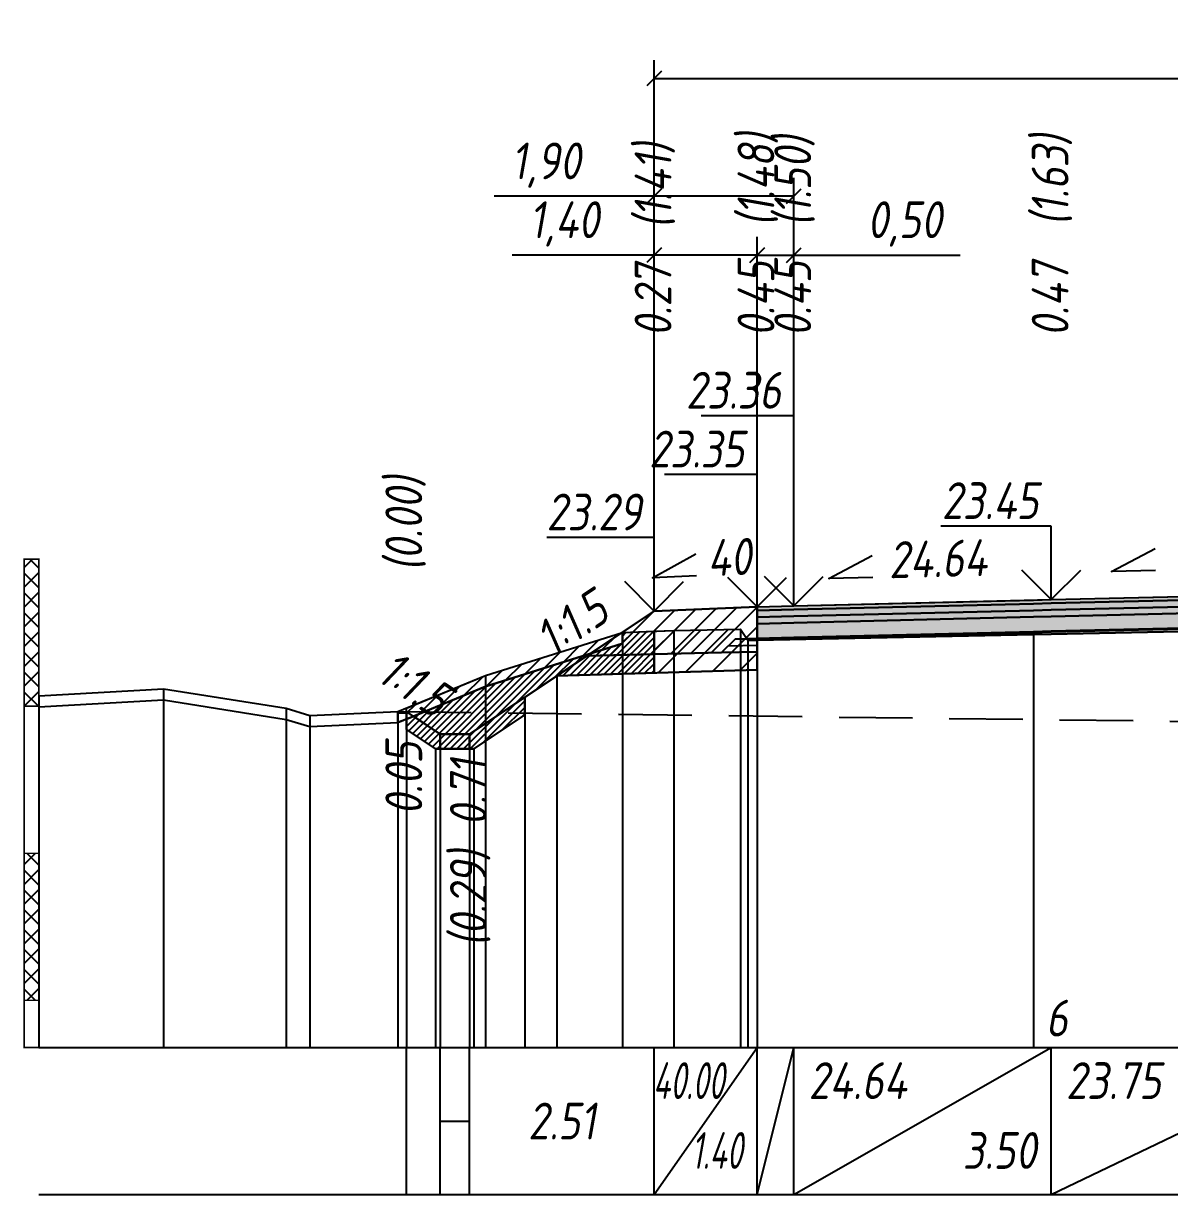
# Model space of a CAD drawing. Extents: x -717 to 1451, y -133302 to 233.
# Drawn here: x 78.9 to 156.9, y -95140 to -95060.4 of the extents above; entities that cross this region are included whole.
import ezdxf
from ezdxf.enums import TextEntityAlignment as Align

# ---------------------------------------------------------------- set-up
doc = ezdxf.new("R2010")
doc.units = 0
doc.linetypes.add('штриховая', pattern=[0.75, 0.5, -0.25])
for name, color, linetype in [('Интерполированный поперечник', 2, 'Continuous'), ('Код_514', 1, 'Continuous'), ('Контур_0', 7, 'Continuous'), ('Контур_2521', 7, 'Continuous'), ('Контур_2564', 7, 'Continuous'), ('Контур_2660', 7, 'Continuous'), ('Контур_2665', 7, 'Continuous'), ('Контур_400', 7, 'Continuous'), ('Контур_508', 7, 'Continuous'), ('Контур_512', 7, 'Continuous'), ('Контур_513', 7, 'Continuous'), ('Контур_818', 7, 'Continuous'), ('Красный поперечник', 1, 'Continuous'), ('Линейка абсолютных высот', 7, 'Continuous'), ('Объём_2501', 7, 'Continuous'), ('Объём_2564', 7, 'Continuous'), ('Объём_2650', 7, 'Continuous'), ('Объём_2660', 7, 'Continuous'), ('Объём_2663', 7, 'Continuous'), ('Объём_2664', 7, 'Continuous'), ('Объём_2665', 7, 'Continuous'), ('Откосы', 7, 'Continuous'), ('Отметки покрытия', 7, 'Continuous'), ('Рабочие отметки', 7, 'Continuous'), ('Рабочие отметки доп.', 7, 'Continuous'), ('Слои выравнивания', 7, 'Continuous'), ('Таблица', 7, 'Continuous'), ('Уклоны проезжей части', 7, 'Continuous'), ('Черный поперечник', 3, 'Continuous')]:
    doc.layers.add(name, color=color, linetype=linetype)
for name, color, linetype, true_color in [('Контур_2540', 2, 'Continuous', 0xffff00), ('Контур_2560', 2, 'Continuous', 0xffff00), ('Контур_2561', 7, 'Continuous', 0xff8040), ('Контур_2562', 3, 'Continuous', 0x00ff00), ('Контур_2563', 7, 'Continuous', 0xff8000), ('Контур_2570', 7, 'Continuous', 0x80ff00), ('Контур_2583', 3, 'Continuous', 0x00ff00), ('Контур_2584', 3, 'Continuous', 0x00ff00), ('Контур_2725', 7, 'Continuous', 0x323232), ('Контур_2736', 4, 'Continuous', 0x00ffff), ('Контур_2737', 4, 'Continuous', 0x00ffff), ('Контур_2738', 4, 'Continuous', 0x00ffff), ('Контур_2739', 4, 'Continuous', 0x00ffff), ('Контур_2741', 4, 'Continuous', 0x00ffff), ('Контур_2742', 4, 'Continuous', 0x00ffff), ('Контур_2743', 4, 'Continuous', 0x00ffff), ('Контур_2744', 7, 'Continuous', 0xa4ffff), ('Контур_2745', 7, 'Continuous', 0xa4ffff), ('Контур_2747', 4, 'Continuous', 0x00ffff), ('Контур_2748', 4, 'Continuous', 0x00ffff), ('Контур_2749', 4, 'Continuous', 0x00ffff), ('Контур_2750', 4, 'Continuous', 0x00ffff), ('Контур_2751', 4, 'Continuous', 0x00ffff), ('Контур_2752', 4, 'Continuous', 0x00ffff), ('Контур_2760', 7, 'Continuous', 0x323232), ('Контур_2761', 7, 'Continuous', 0x323232), ('Контур_2762', 7, 'Continuous', 0x323232), ('Контур_2763', 7, 'Continuous', 0x323232), ('Контур_2764', 7, 'Continuous', 0x323232), ('Контур_2765', 7, 'Continuous', 0x323232), ('Контур_402', 7, 'Continuous', 0xff6464), ('Контур_703', 4, 'Continuous', 0x00ffff), ('Контур_705', 4, 'Continuous', 0x00ffff), ('Контур_707', 4, 'Continuous', 0x00ffff), ('Контур_720', 131, 'Continuous', 0xaaffff), ('Объём_2520', 7, 'Continuous', 0x80ffff), ('Объём_2540', 2, 'Continuous', 0xffff00), ('Объём_2560', 2, 'Continuous', 0xffff00), ('Объём_2561', 7, 'Continuous', 0xff8040), ('Объём_2562', 3, 'Continuous', 0x00ff00), ('Объём_2563', 7, 'Continuous', 0xff8000), ('Объём_2570', 7, 'Continuous', 0x80ff00), ('Объём_2583', 3, 'Continuous', 0x00ff00), ('Объём_2584', 3, 'Continuous', 0x00ff00), ('Объём_2592', 3, 'Continuous', 0x00ff00), ('Объём_2596', 3, 'Continuous', 0x00ff00), ('Объём_2600', 7, 'Continuous', 0x808000), ('Объём_2620', 2, 'Continuous', 0xffff00), ('Объём_2746', 2, 'Continuous', 0xffff00)]:
    doc.layers.add(name, color=color, linetype=linetype, true_color=true_color)
doc.styles.get("Standard").update_dxf_attribs({"font": 'txt', "height": 2.5})
doc.styles.add('М', font='romand.shx', dxfattribs={"width": 0.8, "oblique": 10, "height": 2.5})
doc.dimstyles.new('ISO-25', dxfattribs={"dimtxt": 2.5, "dimasz": 2.5, "dimexe": 1.25, "dimexo": 0.625, "dimtad": 1, "dimtxsty": 'Standard', "dimcen": 2.5, "dimadec": 0, "dimazin": 0, "dimtfac": 1, "dimtmove": 0, "dimatfit": 3, "dimfxl": 1, "dimarcsym": 0})
pattern_1 = [(45.0000013, (0, 0), (-0.67351924, 0.673519211), []), (135.0000003, (0, 0), (-0.673519222, -0.67351923), [])]

# ---------------------------------------------------------------- blocks, each defined once
blk = doc.blocks.new('_Oblique')
at = {"color": 0, "linetype": 'ByBlock', "lineweight": -2}
blk.add_line((-0.5, -0.5), (0.5, 0.5), dxfattribs=at)
blk = doc.blocks.new('*D1884')
at = {"color": 0, "lineweight": -2, "transparency": 16777216}
for p, q in [((121.835, -95099.753), (121.835, -95074.863)), ((128.835, -95099.473), (128.835, -95074.863)), ((121.835, -95076.113), (112.185, -95076.113)), ((128.835, -95076.113), (121.835, -95076.113))]:
    blk.add_line(p, q, dxfattribs=at)
at = {"layer": 'Defpoints', "color": 0, "transparency": 16777216}
for p in [(128.835, -95076.113), (128.835, -95100.098), (121.835, -95100.378)]:
    blk.add_point(p, dxfattribs=at)
at = {"color": 0, "lineweight": -2, "transparency": 16777216, "rotation": 180}
blk.add_blockref('_Oblique', (121.835, -95076.113), dxfattribs=at)
at = {"color": 0, "lineweight": -2, "transparency": 16777216}
blk.add_blockref('_Oblique', (128.835, -95076.113), dxfattribs=at)
at = {"color": 0, "transparency": 16777216, "insert": (115.726, -95073.999), "char_height": 2.5, "width": 8.75, "attachment_point": 5, "style": 'М'}
blk.add_mtext('1,40', dxfattribs=at)
blk = doc.blocks.new('*D1886')
at = {"color": 0, "lineweight": -2, "transparency": 16777216}
for p, q in [((128.835, -95099.473), (128.835, -95074.863)), ((131.335, -95099.412), (131.335, -95074.863)), ((128.835, -95076.113), (131.335, -95076.113)), ((131.335, -95076.113), (142.629, -95076.113))]:
    blk.add_line(p, q, dxfattribs=at)
at = {"layer": 'Defpoints', "color": 0, "transparency": 16777216}
for p in [(131.335, -95076.113), (128.835, -95100.098), (131.335, -95100.037)]:
    blk.add_point(p, dxfattribs=at)
at = {"color": 0, "lineweight": -2, "transparency": 16777216, "rotation": 180}
blk.add_blockref('_Oblique', (128.835, -95076.113), dxfattribs=at)
at = {"color": 0, "lineweight": -2, "transparency": 16777216}
blk.add_blockref('_Oblique', (131.335, -95076.113), dxfattribs=at)
at = {"color": 0, "transparency": 16777216, "insert": (138.868, -95073.999), "char_height": 2.5, "width": 9.16667, "attachment_point": 5, "style": 'М'}
blk.add_mtext('0,50', dxfattribs=at)
blk = doc.blocks.new('*D1889')
at = {"color": 0, "lineweight": -2, "transparency": 16777216}
for p, q in [((121.835, -95099.753), (121.835, -95070.863)), ((131.335, -95099.412), (131.335, -95070.863)), ((121.835, -95072.113), (110.946, -95072.113)), ((131.335, -95072.113), (121.835, -95072.113))]:
    blk.add_line(p, q, dxfattribs=at)
at = {"layer": 'Defpoints', "color": 0, "transparency": 16777216}
for p in [(131.335, -95072.113), (131.335, -95100.037), (121.835, -95100.378)]:
    blk.add_point(p, dxfattribs=at)
at = {"color": 0, "lineweight": -2, "transparency": 16777216, "rotation": 180}
blk.add_blockref('_Oblique', (121.835, -95072.113), dxfattribs=at)
at = {"color": 0, "lineweight": -2, "transparency": 16777216}
blk.add_blockref('_Oblique', (131.335, -95072.113), dxfattribs=at)
at = {"color": 0, "transparency": 16777216, "insert": (114.486, -95069.999), "char_height": 2.5, "width": 8.75, "attachment_point": 5, "style": 'М'}
blk.add_mtext('1,90', dxfattribs=at)
blk = doc.blocks.new('*D1890')
at = {"color": 0, "lineweight": -2, "transparency": 16777216}
for p, q in [((121.835, -95099.753), (121.835, -95062.863)), ((217.335, -95098.337), (217.335, -95062.863)), ((121.835, -95064.113), (217.335, -95064.113))]:
    blk.add_line(p, q, dxfattribs=at)
at = {"layer": 'Defpoints', "color": 0, "transparency": 16777216}
for p in [(217.335, -95064.113), (217.335, -95098.962), (121.835, -95100.378)]:
    blk.add_point(p, dxfattribs=at)
at = {"color": 0, "lineweight": -2, "transparency": 16777216, "rotation": 180}
blk.add_blockref('_Oblique', (121.835, -95064.113), dxfattribs=at)
at = {"color": 0, "lineweight": -2, "transparency": 16777216}
blk.add_blockref('_Oblique', (217.335, -95064.113), dxfattribs=at)
at = {"color": 0, "transparency": 16777216, "insert": (169.585, -95061.999), "char_height": 2.5, "width": 10.41667, "attachment_point": 5, "style": 'М'}
blk.add_mtext('19,10', dxfattribs=at)

msp = doc.modelspace()

# ---------------------------------------------------------------- hatches: boundary and pattern name
at = {"layer": 'Линейка абсолютных высот'}
h = msp.add_hatch(dxfattribs=at)
h.set_pattern_fill('ANSI37', scale=0.3, style=0)
h.set_pattern_definition(pattern_1)
h.paths.add_polyline_path([(80, -95106.79), (80, -95096.79), (79, -95096.79), (79, -95106.79)])
h = msp.add_hatch(dxfattribs=at)
h.set_pattern_fill('ANSI37', scale=0.3, style=0)
h.set_pattern_definition(pattern_1)
h.paths.add_polyline_path([(80, -95126.79), (80, -95116.79), (79, -95116.79), (79, -95126.79)])
at = {"layer": 'Объём_2563'}
h = msp.add_hatch(dxfattribs=at)
h.set_pattern_fill('ANSI31', color=256, scale=0.3)
h.paths.add_polyline_path([(121.835, -95100.316), (128.835, -95100.036), (128.835, -95102.186), (127.335, -95102.223), (126.412, -95103.145), (117.252, -95103.371)])
at = {"layer": 'Объём_2570'}
h = msp.add_hatch(dxfattribs=at)
h.set_pattern_fill('ANSI31', color=256, scale=0.2)
h.paths.add_polyline_path([(119.681, -95102.522), (110.361, -95105.458), (105, -95107.662), (105, -95106.912), (110.361, -95104.708), (119.681, -95101.772)])
at = {"layer": 'Объём_2600'}
h = msp.add_hatch(dxfattribs=at)
h.set_pattern_fill('ANSI31', color=6, scale=0.4)
h.paths.add_polyline_path([(123.18, -95101.633), (127.703, -95101.551), (128.203, -95102.301), (128.835, -95102.289), (128.835, -95104.323), (121.835, -95104.533), (121.835, -95101.687)])
h = msp.add_hatch(dxfattribs=at)
h.set_pattern_fill('HONEY', color=5, scale=0.3)
h.paths.add_polyline_path([(104.404, -95107.907), (104.404, -95107.157), (105, -95107.164), (105, -95107.662)])
at = {"layer": 'Объём_2620'}
h = msp.add_hatch(dxfattribs=at)
h.set_pattern_fill('ANSI31', color=2, scale=0.1)
h.paths.add_polyline_path([(121.835, -95104.533), (115.212, -95104.731), (113.031, -95106.185), (113.031, -95107.387), (109.584, -95109.685), (106.978, -95109.685), (105, -95108.366), (105, -95107.662), (110.361, -95105.458), (119.681, -95102.522), (119.681, -95101.772), (121.835, -95101.687)])
at = {"layer": 'Слои выравнивания'}
for color, points in [(2, [(128.835, -95100.036), (131.335, -95099.974), (147.618, -95099.573), (148.835, -95099.543), (169.585, -95099.05), (169.585, -95099.3), (148.835, -95099.793), (147.618, -95099.823), (131.335, -95100.224), (128.835, -95100.286)]), (3, [(128.835, -95100.286), (131.335, -95100.224), (147.618, -95099.823), (148.835, -95099.793), (169.585, -95099.3), (169.585, -95099.75), (148.835, -95100.243), (147.618, -95100.273), (131.335, -95100.674), (128.835, -95100.736)]), (4, [(128.835, -95100.736), (131.335, -95100.674), (147.618, -95100.273), (148.835, -95100.243), (169.585, -95099.75), (169.585, -95100.2), (148.835, -95100.693), (147.618, -95100.723), (131.335, -95101.124), (128.835, -95101.186)]), (5, [(128.835, -95101.186), (131.335, -95101.124), (147.618, -95100.723), (148.835, -95100.693), (169.585, -95100.2), (169.585, -95101.2), (148.835, -95101.693), (147.618, -95101.723), (131.335, -95102.124), (128.835, -95102.186)]), (7, [(128.835, -95102.186), (131.335, -95102.124), (147.618, -95101.723), (148.835, -95101.693), (169.585, -95101.2), (169.585, -95101.25), (148.835, -95101.743), (147.618, -95101.773), (131.335, -95102.174), (128.835, -95102.236)]), (6, [(128.835, -95102.236), (131.335, -95102.174), (147.618, -95101.773), (148.835, -95101.743), (169.585, -95101.25), (169.585, -95101.467), (148.835, -95101.892), (147.618, -95101.917), (131.335, -95102.239), (128.835, -95102.289)])]:
    msp.add_hatch(color=color, dxfattribs=at).paths.add_polyline_path(points)

# ---------------------------------------------------------------- linework, layer by layer
at = {"layer": 'Интерполированный поперечник', "linetype": 'штриховая', "ltscale": 10, "flags": 128}
msp.add_lwpolyline([(104.404, -95107.157), (240.206, -95108.819)], dxfattribs=at)
at = {"layer": 'Код_514'}
for p, q in [((105, -95140), (105, -95130)), ((107.281, -95140), (107.281, -95130)), ((109.281, -95140), (109.281, -95130)), ((121.835, -95140), (121.835, -95130)), ((121.835, -95140), (128.835, -95130)), ((128.835, -95140), (128.835, -95130)), ((128.835, -95140), (131.335, -95130)), ((131.335, -95140), (131.335, -95130)), ((131.335, -95140), (148.835, -95130)), ((148.835, -95140), (148.835, -95130)), ((148.835, -95140), (169.585, -95130)), ((107.281, -95135), (109.281, -95135))]:
    msp.add_line(p, q, dxfattribs=at)
at = {"layer": 'Контур_0', "flags": 128}
for points in [[(121.835, -95100.316), (121.835, -95100.316), (121.835, -95100.316), (121.835, -95100.316), (121.835, -95100.316), (121.835, -95100.316), (121.835, -95100.316), (121.835, -95100.316), (121.835, -95100.316), (121.835, -95100.316), (121.835, -95100.316), (121.835, -95100.316), (121.835, -95100.316), (121.835, -95100.316), (121.835, -95100.316), (109.281, -95108.685), (107.281, -95108.685), (105, -95107.164), (105, -95107.164), (105, -95107.164), (105, -95107.164), (105, -95107.164), (105, -95107.164), (105, -95107.164), (105, -95107.164), (105, -95107.164), (105, -95107.164), (105, -95107.164), (105, -95107.164), (105, -95107.164)], [(121.835, -95100.316), (121.835, -95100.316), (121.835, -95100.316), (121.835, -95100.316), (121.835, -95100.316), (121.835, -95100.316), (121.835, -95100.316), (121.835, -95100.316), (121.835, -95100.316), (121.835, -95100.316), (121.835, -95100.316), (121.835, -95100.316), (121.835, -95100.316), (121.835, -95100.316), (121.835, -95100.316), (109.281, -95108.685)], [(117.252, -95103.371), (126.412, -95103.145), (127.335, -95102.223), (128.835, -95102.186)], [(127.335, -95102.223), (128.835, -95102.186), (128.835, -95103.086), (126.412, -95103.145), (127.335, -95102.223), (127.335, -95102.223)]]:
    msp.add_lwpolyline(points, dxfattribs=at)
at = {"layer": 'Контур_2521', "color": 250, "flags": 128}
msp.add_lwpolyline([(126.874, -95102.684), (128.835, -95102.636)], dxfattribs=at)
at = {"layer": 'Контур_2540', "flags": 128}
msp.add_lwpolyline([(126.412, -95103.145), (128.835, -95103.086), (128.835, -95104.323), (115.212, -95104.731), (117.252, -95103.371), (126.412, -95103.145), (126.412, -95103.145)], dxfattribs=at)
at = {"layer": 'Контур_2560', "flags": 128}
msp.add_lwpolyline([(121.835, -95100.316), (121.835, -95100.316), (121.835, -95100.316), (128.835, -95100.036)], dxfattribs=at)
at = {"layer": 'Контур_2561', "flags": 128}
msp.add_lwpolyline([(128.835, -95100.036), (128.835, -95100.036), (121.835, -95100.316), (121.835, -95100.316), (128.835, -95100.036)], dxfattribs=at)
at = {"layer": 'Контур_2562', "flags": 128}
msp.add_lwpolyline([(121.835, -95100.316), (121.835, -95100.316), (121.835, -95100.316), (121.835, -95100.316), (121.835, -95100.316)], dxfattribs=at)
at = {"layer": 'Контур_2563', "flags": 128}
msp.add_lwpolyline([(121.835, -95100.316), (128.835, -95100.036), (128.835, -95102.186), (127.335, -95102.223), (126.412, -95103.145), (117.252, -95103.371), (121.835, -95100.316), (121.835, -95100.316)], dxfattribs=at)
at = {"layer": 'Контур_2564', "flags": 128}
msp.add_lwpolyline([(121.835, -95100.316), (128.835, -95100.036)], dxfattribs=at)
at = {"layer": 'Контур_2570', "flags": 128}
msp.add_lwpolyline([(80, -95106.827), (88.482, -95106.364), (96.808, -95107.683), (98.417, -95108.18), (104.404, -95107.907), (104.404, -95107.907), (110.361, -95105.458), (119.681, -95102.522), (119.681, -95101.772), (123.18, -95101.633), (127.703, -95101.551), (128.203, -95102.301), (147.618, -95101.917), (169.585, -95101.467)], dxfattribs=at)
at = {"layer": 'Контур_2583', "flags": 128}
for points in [[(113.031, -95107.387), (113.031, -95106.185), (109.281, -95108.685), (109.281, -95109.685), (109.584, -95109.685), (113.031, -95107.387)], [(105, -95108.366), (106.978, -95109.685), (107.281, -95109.685), (107.281, -95108.685), (105, -95107.164), (105, -95108.366)]]:
    msp.add_lwpolyline(points, dxfattribs=at)
at = {"layer": 'Контур_2584', "flags": 128}
msp.add_lwpolyline([(109.281, -95109.685), (109.281, -95108.685), (107.281, -95108.685), (107.281, -95109.685), (109.281, -95109.685)], dxfattribs=at)
at = {"layer": 'Контур_2660', "flags": 128}
msp.add_lwpolyline([(115.212, -95104.731), (128.835, -95104.323)], dxfattribs=at)
at = {"layer": 'Контур_2665', "flags": 128}
msp.add_lwpolyline([(121.835, -95100.316), (121.835, -95100.316)], dxfattribs=at)
at = {"layer": 'Контур_2725', "flags": 128}
msp.add_lwpolyline([(128.835, -95102.289), (131.335, -95102.239), (147.618, -95101.917), (148.835, -95101.892), (169.585, -95101.467), (170.124, -95101.456), (190.335, -95101.446), (192.099, -95101.445), (207.835, -95101.208), (210.263, -95101.172), (210.335, -95101.171)], dxfattribs=at)
at = {"layer": 'Контур_2736', "flags": 128}
msp.add_lwpolyline([(121.835, -95100.316), (121.835, -95100.316)], dxfattribs=at)
at = {"layer": 'Контур_2737', "flags": 128}
msp.add_lwpolyline([(121.835, -95100.316), (121.835, -95100.316)], dxfattribs=at)
at = {"layer": 'Контур_2738', "flags": 128}
msp.add_lwpolyline([(121.835, -95100.316), (121.835, -95100.316)], dxfattribs=at)
at = {"layer": 'Контур_2739', "flags": 128}
msp.add_lwpolyline([(121.835, -95100.316), (121.835, -95100.316)], dxfattribs=at)
at = {"layer": 'Контур_2741', "flags": 128}
msp.add_lwpolyline([(105, -95107.164), (105, -95107.164)], dxfattribs=at)
at = {"layer": 'Контур_2742', "flags": 128}
msp.add_lwpolyline([(105, -95107.164), (105, -95107.164)], dxfattribs=at)
at = {"layer": 'Контур_2743', "flags": 128}
msp.add_lwpolyline([(105, -95107.164), (105, -95107.164)], dxfattribs=at)
at = {"layer": 'Контур_2744', "flags": 128}
msp.add_lwpolyline([(105, -95107.164), (105, -95107.164)], dxfattribs=at)
msp.add_lwpolyline([(105, -95107.164), (105, -95107.164)], dxfattribs=at)
msp.add_lwpolyline([(105, -95107.164), (105, -95107.164)], dxfattribs=at)
msp.add_lwpolyline([(105, -95107.164), (105, -95107.164)], dxfattribs=at)
msp.add_lwpolyline([(105, -95107.164), (105, -95107.164)], dxfattribs=at)
msp.add_lwpolyline([(105, -95107.164), (105, -95107.164)], dxfattribs=at)
at = {"layer": 'Контур_2745', "flags": 128}
msp.add_lwpolyline([(121.835, -95100.316), (121.835, -95100.316)], dxfattribs=at)
msp.add_lwpolyline([(121.835, -95100.316), (121.835, -95100.316)], dxfattribs=at)
msp.add_lwpolyline([(121.835, -95100.316), (121.835, -95100.316)], dxfattribs=at)
msp.add_lwpolyline([(121.835, -95100.316), (121.835, -95100.316)], dxfattribs=at)
msp.add_lwpolyline([(121.835, -95100.316), (121.835, -95100.316)], dxfattribs=at)
msp.add_lwpolyline([(121.835, -95100.316), (121.835, -95100.316)], dxfattribs=at)
at = {"layer": 'Контур_2747', "flags": 128}
msp.add_lwpolyline([(121.835, -95100.316), (121.835, -95100.316)], dxfattribs=at)
at = {"layer": 'Контур_2748', "flags": 128}
msp.add_lwpolyline([(121.835, -95100.316), (121.835, -95100.316)], dxfattribs=at)
at = {"layer": 'Контур_2749', "flags": 128}
msp.add_lwpolyline([(121.835, -95100.316), (121.835, -95100.316)], dxfattribs=at)
at = {"layer": 'Контур_2750', "flags": 128}
msp.add_lwpolyline([(105, -95107.164), (105, -95107.164)], dxfattribs=at)
at = {"layer": 'Контур_2751', "flags": 128}
msp.add_lwpolyline([(105, -95107.164), (105, -95107.164)], dxfattribs=at)
at = {"layer": 'Контур_2752', "flags": 128}
msp.add_lwpolyline([(105, -95107.164), (105, -95107.164)], dxfattribs=at)
at = {"layer": 'Контур_2760', "flags": 128}
msp.add_lwpolyline([(128.835, -95100.036), (131.335, -95099.974), (147.618, -95099.573), (148.835, -95099.543), (169.585, -95099.05), (170.124, -95099.048), (190.335, -95098.986), (192.099, -95098.98), (207.835, -95098.93), (210.263, -95098.922), (210.335, -95098.922)], dxfattribs=at)
at = {"layer": 'Контур_2761', "flags": 128}
msp.add_lwpolyline([(128.835, -95100.286), (131.335, -95100.224), (147.618, -95099.823), (148.835, -95099.793), (169.585, -95099.3), (170.124, -95099.298), (190.335, -95099.236), (192.099, -95099.23), (207.835, -95099.18), (210.263, -95099.172), (210.335, -95099.172)], dxfattribs=at)
at = {"layer": 'Контур_2762', "flags": 128}
msp.add_lwpolyline([(128.835, -95100.736), (131.335, -95100.674), (147.618, -95100.273), (148.835, -95100.243), (169.585, -95099.75), (170.124, -95099.748), (190.335, -95099.686), (192.099, -95099.68), (207.835, -95099.63), (210.263, -95099.622), (210.335, -95099.622)], dxfattribs=at)
at = {"layer": 'Контур_2763', "flags": 128}
msp.add_lwpolyline([(128.835, -95101.186), (131.335, -95101.124), (147.618, -95100.723), (148.835, -95100.693), (169.585, -95100.2), (170.124, -95100.198), (190.335, -95100.136), (192.099, -95100.13), (207.835, -95100.08), (210.263, -95100.072), (210.335, -95100.072)], dxfattribs=at)
at = {"layer": 'Контур_2764', "flags": 128}
msp.add_lwpolyline([(128.835, -95102.186), (131.335, -95102.124), (147.618, -95101.723), (148.835, -95101.693), (169.585, -95101.2), (170.124, -95101.198), (190.335, -95101.136), (192.099, -95101.13), (207.835, -95101.08), (210.263, -95101.072), (210.335, -95101.072)], dxfattribs=at)
at = {"layer": 'Контур_2765', "flags": 128}
msp.add_lwpolyline([(128.835, -95102.236), (131.335, -95102.174), (147.618, -95101.773), (148.835, -95101.743), (169.585, -95101.25), (170.124, -95101.248), (190.335, -95101.186), (192.099, -95101.18), (207.835, -95101.13), (210.263, -95101.122), (210.335, -95101.122)], dxfattribs=at)
at = {"layer": 'Контур_400', "flags": 128}
msp.add_lwpolyline([(128.835, -95100.036), (131.335, -95099.974), (131.335, -95099.974), (131.335, -95099.974), (131.335, -95099.974), (131.335, -95099.974), (131.335, -95099.974), (148.835, -95099.543), (169.585, -95099.05)], dxfattribs=at)
at = {"layer": 'Контур_402', "flags": 128}
msp.add_lwpolyline([(115.212, -95104.731), (128.835, -95104.323), (128.835, -95102.289), (147.618, -95101.917), (169.585, -95101.467), (170.124, -95101.456), (192.099, -95101.445), (210.335, -95101.171), (210.335, -95104.323), (226.183, -95104.798)], dxfattribs=at)
at = {"layer": 'Контур_508', "flags": 128}
msp.add_lwpolyline([(105, -95108.366), (106.978, -95109.685), (107.281, -95109.685), (109.281, -95109.685), (109.584, -95109.685), (113.031, -95107.387), (113.031, -95106.185), (115.212, -95104.731), (128.835, -95104.323), (128.835, -95102.289), (147.618, -95101.917), (169.585, -95101.467), (170.124, -95101.456), (192.099, -95101.445), (210.335, -95101.171), (210.335, -95104.323), (226.183, -95104.798), (230.236, -95107.5), (230.236, -95108.702), (233.684, -95111), (233.986, -95111), (235.986, -95111), (236.289, -95111), (237.802, -95109.991)], dxfattribs=at)
at = {"layer": 'Контур_512', "flags": 128}
msp.add_lwpolyline([(105, -95108.366), (106.978, -95109.685), (107.281, -95109.685), (109.281, -95109.685), (109.584, -95109.685), (113.031, -95107.387), (113.031, -95106.185), (115.212, -95104.731), (128.835, -95104.323)], dxfattribs=at)
at = {"layer": 'Контур_513', "flags": 128}
msp.add_lwpolyline([(105, -95108.366), (106.978, -95109.685), (107.281, -95109.685), (109.281, -95109.685), (109.584, -95109.685), (113.031, -95107.387), (113.031, -95106.185), (115.212, -95104.731), (128.835, -95104.323), (128.835, -95102.289), (147.618, -95101.917), (169.585, -95101.467), (170.124, -95101.456), (192.099, -95101.445), (210.335, -95101.171), (210.335, -95104.323), (226.183, -95104.798), (230.236, -95107.5), (230.236, -95108.702), (233.684, -95111), (233.986, -95111), (235.986, -95111), (236.289, -95111), (237.802, -95109.991)], dxfattribs=at)
at = {"layer": 'Контур_703', "flags": 128}
for points in [[(121.835, -95100.316), (109.281, -95108.685)], [(121.835, -95100.316), (121.835, -95100.316)]]:
    msp.add_lwpolyline(points, dxfattribs=at)
at = {"layer": 'Контур_705', "flags": 128}
msp.add_lwpolyline([(121.835, -95100.316), (121.835, -95100.316)], dxfattribs=at)
at = {"layer": 'Контур_707', "flags": 128}
msp.add_lwpolyline([(107.281, -95108.685), (105, -95107.164)], dxfattribs=at)
at = {"layer": 'Контур_720', "flags": 128}
msp.add_lwpolyline([(109.281, -95108.685), (107.281, -95108.685)], dxfattribs=at)
at = {"layer": 'Контур_818', "flags": 128}
msp.add_lwpolyline([(105, -95107.662), (110.361, -95105.458), (119.681, -95102.522), (119.681, -95101.772), (123.18, -95101.633), (127.703, -95101.551), (128.203, -95102.301), (147.618, -95101.917), (169.585, -95101.467), (170.124, -95101.456), (192.099, -95101.445), (213.83, -95101.118), (214.33, -95100.368), (218.211, -95100.669), (220.975, -95101.165), (220.975, -95101.915), (226.594, -95103.435), (235.813, -95105.901), (235.975, -95105.961), (236.517, -95106.74), (237.802, -95107.702)], dxfattribs=at)
at = {"layer": 'Красный поперечник'}
for p, q in [((148.835, -95099.543), (169.585, -95099.05)), ((121.835, -95100.316), (128.835, -95100.036)), ((128.835, -95100.036), (131.335, -95099.974)), ((131.335, -95099.974), (148.835, -95099.543)), ((109.281, -95108.685), (121.835, -95100.316)), ((115.212, -95104.731), (115.212, -95130)), ((128.835, -95104.323), (128.835, -95130)), ((113.031, -95106.185), (113.031, -95130)), ((105, -95107.164), (107.281, -95108.685)), ((113.031, -95107.387), (113.031, -95130)), ((105, -95108.366), (105, -95130)), ((107.281, -95108.685), (109.281, -95108.685)), ((106.978, -95109.685), (106.978, -95130)), ((107.281, -95109.685), (107.281, -95130)), ((109.281, -95109.685), (109.281, -95130)), ((109.584, -95109.685), (109.584, -95130))]:
    msp.add_line(p, q, dxfattribs=at)
at = {"layer": 'Линейка абсолютных высот', "color": 7, "const_width": 0.1, "flags": 128}
for points in [[(80, -95106.79), (80, -95096.79), (79, -95096.79), (79, -95106.79), (80, -95106.79)], [(80, -95116.79), (80, -95106.79), (79, -95106.79), (79, -95116.79), (80, -95116.79)], [(80, -95126.79), (80, -95116.79), (79, -95116.79), (79, -95126.79), (80, -95126.79)], [(80, -95130), (80, -95126.79), (79, -95126.79), (79, -95130), (80, -95130)]]:
    msp.add_lwpolyline(points, dxfattribs=at)
at = {"layer": 'Объём_2501', "flags": 128}
msp.add_lwpolyline([(128.835, -95100.036), (131.335, -95099.974), (131.335, -95099.974), (131.335, -95099.974), (131.335, -95099.974), (131.335, -95099.974), (131.335, -95099.974), (148.835, -95099.543), (169.585, -95099.05)], dxfattribs=at)
at = {"layer": 'Объём_2520', "color": 250, "flags": 128}
msp.add_lwpolyline([(127.335, -95102.223), (128.835, -95102.186), (128.835, -95103.086), (126.412, -95103.145), (127.335, -95102.223), (127.335, -95102.223)], dxfattribs=at)
at = {"layer": 'Объём_2540', "flags": 128}
msp.add_lwpolyline([(126.412, -95103.145), (128.835, -95103.086), (128.835, -95104.323), (115.212, -95104.731), (117.252, -95103.371), (126.412, -95103.145), (126.412, -95103.145)], dxfattribs=at)
at = {"layer": 'Объём_2560', "flags": 128}
msp.add_lwpolyline([(121.835, -95100.316), (121.835, -95100.316), (121.835, -95100.316), (128.835, -95100.036)], dxfattribs=at)
at = {"layer": 'Объём_2561', "flags": 128}
msp.add_lwpolyline([(128.835, -95100.036), (128.835, -95100.036), (121.835, -95100.316), (121.835, -95100.316), (128.835, -95100.036)], dxfattribs=at)
at = {"layer": 'Объём_2562', "flags": 128}
msp.add_lwpolyline([(121.835, -95100.316), (121.835, -95100.316), (121.835, -95100.316), (121.835, -95100.316), (121.835, -95100.316)], dxfattribs=at)
at = {"layer": 'Объём_2563', "color": 250, "flags": 128}
msp.add_lwpolyline([(121.835, -95100.316), (128.835, -95100.036), (128.835, -95102.186), (127.335, -95102.223), (126.412, -95103.145), (117.252, -95103.371), (121.835, -95100.316), (121.835, -95100.316)], dxfattribs=at)
at = {"layer": 'Объём_2564', "flags": 128}
msp.add_lwpolyline([(121.835, -95100.316), (128.835, -95100.036)], dxfattribs=at)
at = {"layer": 'Объём_2570', "flags": 128}
msp.add_lwpolyline([(119.681, -95102.522), (110.361, -95105.458), (105, -95107.662), (105, -95106.912), (110.361, -95104.708), (119.681, -95101.772), (119.681, -95102.522), (119.681, -95102.522)], dxfattribs=at)
at = {"layer": 'Объём_2583', "flags": 128}
for points in [[(113.031, -95107.387), (113.031, -95106.185), (109.281, -95108.685), (109.281, -95109.685), (109.584, -95109.685), (113.031, -95107.387)], [(105, -95108.366), (106.978, -95109.685), (107.281, -95109.685), (107.281, -95108.685), (105, -95107.164), (105, -95108.366)]]:
    msp.add_lwpolyline(points, dxfattribs=at)
at = {"layer": 'Объём_2584', "flags": 128}
msp.add_lwpolyline([(109.281, -95109.685), (109.281, -95108.685), (107.281, -95108.685), (107.281, -95109.685), (109.281, -95109.685)], dxfattribs=at)
at = {"layer": 'Объём_2592', "flags": 128}
for points in [[(113.031, -95106.185), (109.281, -95108.685)], [(107.281, -95108.685), (105, -95107.164)]]:
    msp.add_lwpolyline(points, dxfattribs=at)
at = {"layer": 'Объём_2596', "flags": 128}
msp.add_lwpolyline([(109.281, -95108.685), (107.281, -95108.685)], dxfattribs=at)
at = {"layer": 'Объём_2600', "color": 5, "flags": 128}
msp.add_lwpolyline([(104.404, -95107.907), (104.404, -95107.157), (105, -95107.164), (105, -95107.662), (104.404, -95107.907), (104.404, -95107.907)], dxfattribs=at)
at = {"layer": 'Объём_2620', "flags": 128}
msp.add_lwpolyline([(121.835, -95104.533), (115.212, -95104.731), (113.031, -95106.185), (113.031, -95107.387), (109.584, -95109.685), (106.978, -95109.685), (105, -95108.366), (105, -95107.662), (110.361, -95105.458), (119.681, -95102.522), (119.681, -95101.772), (121.835, -95101.687), (121.835, -95104.533), (121.835, -95104.533)], dxfattribs=at)
at = {"layer": 'Объём_2650', "color": 6, "flags": 128}
msp.add_lwpolyline([(123.18, -95101.633), (127.703, -95101.551), (128.203, -95102.301), (128.835, -95102.289), (128.835, -95104.323), (121.835, -95104.533), (121.835, -95101.687), (123.18, -95101.633), (123.18, -95101.633)], dxfattribs=at)
at = {"layer": 'Объём_2660', "flags": 128}
msp.add_lwpolyline([(115.212, -95104.731), (128.835, -95104.323)], dxfattribs=at)
at = {"layer": 'Объём_2663', "flags": 128}
for points in [[(121.835, -95100.316), (109.281, -95108.685)], [(107.281, -95108.685), (105, -95107.164)]]:
    msp.add_lwpolyline(points, dxfattribs=at)
at = {"layer": 'Объём_2664', "flags": 128}
msp.add_lwpolyline([(109.281, -95108.685), (107.281, -95108.685)], dxfattribs=at)
at = {"layer": 'Объём_2665', "flags": 128}
msp.add_lwpolyline([(121.835, -95100.316), (121.835, -95100.316)], dxfattribs=at)
at = {"layer": 'Объём_2746', "flags": 128}
for points in [[(128.203, -95104.342), (115.212, -95104.731), (117.49, -95103.213), (119.681, -95102.522), (119.681, -95101.772), (123.18, -95101.633), (127.703, -95101.551), (128.203, -95102.301), (128.203, -95104.342), (128.203, -95104.342)], [(113.031, -95107.387), (109.584, -95109.685), (106.978, -95109.685), (105, -95108.366), (105, -95107.662), (105.462, -95107.472), (107.281, -95108.685), (109.281, -95108.685), (113.031, -95106.185), (113.031, -95107.387), (113.031, -95107.387)]]:
    msp.add_lwpolyline(points, dxfattribs=at)
at = {"layer": 'Откосы', "color": 1, "flags": 128}
for points in [[(155.931, -95097.564), (152.932, -95097.635), (155.895, -95096.064)], [(124.724, -95097.933), (121.726, -95098.053), (124.664, -95096.434)], [(136.705, -95098.031), (133.706, -95098.105), (136.668, -95096.532)]]:
    msp.add_lwpolyline(points, dxfattribs=at)
at = {"layer": 'Отметки покрытия', "color": 1}
for p, q in [((131.335, -95087.036), (125.035, -95087.036)), ((131.335, -95099.974), (131.335, -95087.036)), ((128.835, -95091.036), (122.535, -95091.036)), ((128.835, -95100.036), (128.835, -95091.036)), ((148.835, -95094.543), (141.335, -95094.543)), ((148.835, -95099.543), (148.835, -95094.543)), ((121.835, -95095.316), (114.535, -95095.316)), ((121.835, -95100.316), (121.835, -95095.316)), ((148.835, -95099.543), (146.835, -95097.543)), ((148.835, -95099.543), (150.835, -95097.543)), ((121.835, -95100.316), (119.835, -95098.316)), ((121.835, -95100.316), (123.835, -95098.316)), ((128.835, -95100.036), (126.835, -95098.036)), ((128.835, -95100.036), (130.835, -95098.036)), ((131.335, -95099.974), (129.335, -95097.974)), ((131.335, -95099.974), (133.335, -95097.974))]:
    msp.add_line(p, q, dxfattribs=at)
at = {"layer": 'Слои выравнивания'}
msp.add_line((128.835, -95100.036), (128.835, -95130), dxfattribs=at)
at = {"layer": 'Слои выравнивания', "color": 2, "flags": 128}
msp.add_lwpolyline([(128.835, -95100.036), (131.335, -95099.974), (147.618, -95099.573), (148.835, -95099.543), (169.585, -95099.05), (169.585, -95099.3), (148.835, -95099.793), (147.618, -95099.823), (131.335, -95100.224), (128.835, -95100.286)], close=True, dxfattribs=at)
at = {"layer": 'Слои выравнивания', "color": 3, "flags": 128}
msp.add_lwpolyline([(128.835, -95100.286), (131.335, -95100.224), (147.618, -95099.823), (148.835, -95099.793), (169.585, -95099.3), (169.585, -95099.75), (148.835, -95100.243), (147.618, -95100.273), (131.335, -95100.674), (128.835, -95100.736)], close=True, dxfattribs=at)
at = {"layer": 'Слои выравнивания', "color": 4, "flags": 128}
msp.add_lwpolyline([(128.835, -95100.736), (131.335, -95100.674), (147.618, -95100.273), (148.835, -95100.243), (169.585, -95099.75), (169.585, -95100.2), (148.835, -95100.693), (147.618, -95100.723), (131.335, -95101.124), (128.835, -95101.186)], close=True, dxfattribs=at)
at = {"layer": 'Слои выравнивания', "color": 5, "flags": 128}
msp.add_lwpolyline([(128.835, -95101.186), (131.335, -95101.124), (147.618, -95100.723), (148.835, -95100.693), (169.585, -95100.2), (169.585, -95101.2), (148.835, -95101.693), (147.618, -95101.723), (131.335, -95102.124), (128.835, -95102.186)], close=True, dxfattribs=at)
at = {"layer": 'Слои выравнивания', "color": 7, "flags": 128}
msp.add_lwpolyline([(128.835, -95102.186), (131.335, -95102.124), (147.618, -95101.723), (148.835, -95101.693), (169.585, -95101.2), (169.585, -95101.25), (148.835, -95101.743), (147.618, -95101.773), (131.335, -95102.174), (128.835, -95102.236)], close=True, dxfattribs=at)
at = {"layer": 'Слои выравнивания', "color": 6, "flags": 128}
msp.add_lwpolyline([(128.835, -95102.236), (131.335, -95102.174), (147.618, -95101.773), (148.835, -95101.743), (169.585, -95101.25), (169.585, -95101.467), (148.835, -95101.892), (147.618, -95101.917), (131.335, -95102.239), (128.835, -95102.289)], close=True, dxfattribs=at)
at = {"layer": 'Таблица'}
for p, q in [((80, -95130), (262.802, -95130)), ((80, -95140), (262.802, -95140))]:
    msp.add_line(p, q, dxfattribs=at)
at = {"layer": 'Черный поперечник', "color": 7}
for p, q in [((123.18, -95101.633), (123.18, -95130)), ((127.703, -95101.551), (127.703, -95130)), ((119.681, -95101.772), (119.681, -95130)), ((128.203, -95102.301), (128.203, -95130)), ((147.618, -95101.917), (147.618, -95130)), ((110.361, -95104.708), (110.361, -95130)), ((88.482, -95105.614), (88.482, -95130)), ((80, -95106.077), (80, -95130)), ((96.808, -95106.933), (96.808, -95130)), ((104.404, -95107.157), (104.404, -95130)), ((98.417, -95107.43), (98.417, -95130))]:
    msp.add_line(p, q, dxfattribs=at)
at = {"layer": 'Черный поперечник', "flags": 128}
msp.add_lwpolyline([(80, -95106.077), (88.482, -95105.614), (96.808, -95106.933), (98.417, -95107.43), (104.404, -95107.157), (110.361, -95104.708), (119.681, -95101.772), (123.18, -95101.633), (127.703, -95101.551), (128.203, -95102.301), (147.618, -95101.917), (169.585, -95101.467)], dxfattribs=at)

# ---------------------------------------------------------------- texts
at = {"layer": 'Код_514', "style": 'М', "oblique": 10}
for s, width, p in [('40.00', 0.6, (121.748, -95131)), ('24.64', 0.8, (132.335, -95131)), ('23.75', 0.8, (149.835, -95131))]:
    msp.add_text(s, height=2.5, dxfattribs=dict(at, width=width)).set_placement(p, align=Align.TOP_LEFT)
at = {"layer": 'Код_514', "style": 'М', "oblique": 10, "width": 0.8}
msp.add_text('2.51', height=2.5, dxfattribs=at).set_placement((115.558, -95135), align=Align.MIDDLE_CENTER)
at = {"layer": 'Код_514', "style": 'М', "oblique": 10}
for s, width, p in [('1.40', 0.6, (127.835, -95139)), ('3.50', 0.8, (147.835, -95139))]:
    msp.add_text(s, height=2.5, dxfattribs=dict(at, width=width)).set_placement(p, align=Align.BOTTOM_RIGHT)
at = {"layer": 'Отметки покрытия', "color": 1, "style": 'М', "oblique": 10, "width": 0.8}
for s, p in [('23.36', (130.476, -95087.304)), ('23.35', (127.976, -95091.304)), ('23.45', (147.976, -95094.812)), ('23.29', (120.976, -95095.584))]:
    msp.add_text(s, height=2.5, dxfattribs=at).set_placement(p, align=Align.BOTTOM_RIGHT)
at = {"layer": 'Рабочие отметки', "color": 1, "style": 'М', "oblique": 10, "width": 0.8}
for s, p in [('0.27', (121.757, -95081.649)), ('0.45', (128.757, -95081.649)), ('0.45', (131.257, -95081.649)), ('0.47', (148.757, -95081.649))]:
    msp.add_text(s, height=2.5, rotation=90, dxfattribs=at).set_placement(p, align=Align.MIDDLE_LEFT)
for s, p in [('0.05', (104.812, -95109.196)), ('0.71', (109.203, -95110.378))]:
    msp.add_text(s, height=2.5, rotation=90, dxfattribs=at).set_placement(p, align=Align.MIDDLE_RIGHT)
at = {"layer": 'Рабочие отметки доп.', "color": 1, "style": 'М', "oblique": 10, "width": 0.8}
for s, p in [('(1.48)', (128.757, -95074.149)), ('(1.50)', (131.257, -95074.149)), ('(1.63)', (148.757, -95074.099)), ('(1.41)', (121.757, -95074.299)), ('(0.00)', (104.812, -95097.595))]:
    msp.add_text(s, height=2.5, rotation=90, dxfattribs=at).set_placement(p, align=Align.MIDDLE_LEFT)
msp.add_text('(0.29)', height=2.5, rotation=90, dxfattribs=at).set_placement((109.203, -95116.566), align=Align.MIDDLE_RIGHT)
at = {"layer": 'Слои выравнивания', "style": 'М', "oblique": 10, "width": 0.8}
msp.add_text('6', height=2.5, dxfattribs=at).set_placement((149.21, -95130), align=Align.BOTTOM_CENTER)
at = {"layer": 'Уклоны проезжей части', "color": 1, "style": 'М', "oblique": 10, "width": 0.8}
for s, rotation, p in [('40', 2.29061, (127.028, -95098.649)), ('24.64', 1.41162, (141.175, -95098.759)), ('1:1.5', 33.69007, (117.367, -95102.791)), ('1:1.5', 326.30994, (104.467, -95106.958))]:
    msp.add_text(s, height=2.5, rotation=rotation, dxfattribs=at).set_placement(p, align=Align.BOTTOM_CENTER)

# ---------------------------------------------------------------- dimensions: what is measured, and where the dimension line sits
at = {"color": 5}
dim = msp.add_linear_dim(base=(217.335, -95064.113), p1=(121.835, -95100.378), p2=(217.335, -95098.962), angle=180, dimstyle='ISO-25', override={"dimasz": 1, "dimlfac": 0.2, "dimzin": 0, "dimtxsty": 'М', "dimblk1": 'Oblique', "dimblk2": 'Oblique', "dimsah": 1}, dxfattribs=at)
dim.commit()
dim.dimension.update_dxf_attribs({"geometry": '*D1890', "text_midpoint": (169.585, -95061.999)})
for base, p1, p2, picture, middle in [((131.335, -95072.113), (121.835, -95100.378), (131.335, -95100.037), '*D1889', (114.486, -95072.113)), ((128.835, -95076.113), (121.835, -95100.378), (128.835, -95100.098), '*D1884', (115.726, -95076.113)), ((131.335, -95076.113), (128.835, -95100.098), (131.335, -95100.037), '*D1886', (138.868, -95076.113))]:
    dim = msp.add_linear_dim(base=base, p1=p1, p2=p2, angle=180, dimstyle='ISO-25', override={"dimasz": 1, "dimlfac": 0.2, "dimzin": 0, "dimtxsty": 'М', "dimblk1": 'Oblique', "dimblk2": 'Oblique', "dimsah": 1}, dxfattribs=at)
    dim.commit()
    dim.dimension.update_dxf_attribs({"geometry": picture, "text_midpoint": middle, "dimtype": 160})

doc.saveas('drawing.dxf')
